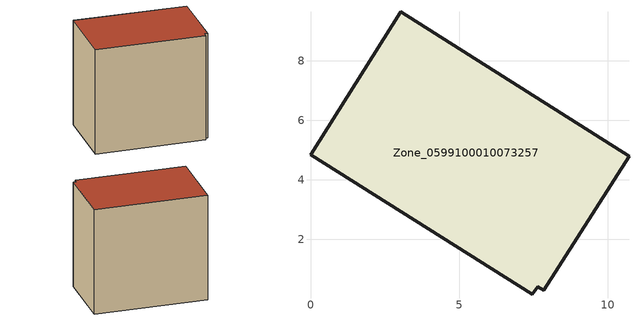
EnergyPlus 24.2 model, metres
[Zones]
Zone_0599100010073257
 floor ground (C_G): 7.85,0.28 7.64,0.4 7.45,0.14 0,4.83 3.04,9.65 10.71,4.79 z1.54
 wall outside (C_F): 10.71,4.79 3.04,9.65 0,4.83 7.45,0.14 7.64,0.4 7.85,0.28 10.71,4.79 z1.54:10.28
 roof outside (C_R): 7.64,0.4 7.85,0.28 10.71,4.79 3.04,9.65 0,4.83 7.45,0.14 z10.28
[BUILDING]
Pand.0599100010073257: North Axis=0; Terrain=City; Loads Convergence Tolerance Value=0.04; Temperature Convergence Tolerance Value=0.4; Solar Distribution=FullExterior; Maximum Number of Warmup Days=25; Minimum Number of Warmup Days=1
[Site:Location]
Rotterdam.The.Hague.AP_ZH_NLD Design_Conditions: Latitude=51.96; Longitude=4.45; Time Zone=1; Elevation=-4.5
[SITE:GROUNDTEMPERATURE:BUILDINGSURFACE]
18, 18, 18, 18, 18, 18, 18, 18, 18, 18, 18, 18
[MATERIAL] Thermal Absorptance=0.9; Solar Absorptance=0.7; Visible Absorptance=0.7
Name | Roughness | Thickness | Conductivity | Density | Specific Heat
G.TC.2006-2014 | MediumSmooth | 0.15 | 0.06 | 540 | 1210
F.TC.2006-2014 | Rough | 0.3 | 0.12 | 1920 | 840
R.TC.2006-2014 | MediumRough | 0.2 | 0.08 | 1500 | 1000
[CONSTRUCTION]
C_G: G.TC.2006-2014
C_F: F.TC.2006-2014
C_R: R.TC.2006-2014
[ZONE]
Zone_0599100010073257: Type=1; Multiplier=1; Ceiling Height=Autocalculate; Volume=Autocalculate; Floor Area=autocalculate; Part of Total Floor Area=Yes
[ZONEINFILTRATION:DESIGNFLOWRATE]
Infil_Zone_0599100010073257: Zone or ZoneList or Space or SpaceList=Zone_0599100010073257; Schedule=AlwaysOn; Design Flow Rate Calculation Method=Flow/Area; Flow Rate per Floor Area=0.0015; Constant Term Coefficient=1; Temperature Term Coefficient=0; Velocity Term Coefficient=0; Velocity Squared Term Coefficient=0
[HVACTEMPLATE:ZONE:IDEALLOADSAIRSYSTEM]
Zone_0599100010073257: Maximum Heating Supply Air Temperature=50; Minimum Cooling Supply Air Temperature=13; Maximum Heating Supply Air Humidity Ratio=0.0156; Minimum Cooling Supply Air Humidity Ratio=0.0077; Heating Limit=NoLimit; Cooling Limit=NoLimit; Dehumidification Control Type=ConstantSensibleHeatRatio; Cooling Sensible Heat Ratio=0.7; Dehumidification Setpoint=60; Humidification Control Type=None; Humidification Setpoint=30; Outdoor Air Method=None; Outdoor Air Flow Rate per Person=0.00944; Outdoor Air Flow Rate per Zone Floor Area=0; Outdoor Air Flow Rate per Zone=0; Demand Controlled Ventilation Type=None; Outdoor Air Economizer Type=NoEconomizer; Heat Recovery Type=None; Sensible Heat Recovery Effectiveness=0.7; Latent Heat Recovery Effectiveness=0.65
[ZONECONTROL:THERMOSTAT]
ThermostatControl_Zone_0599100010073257: Zone or ZoneList=Zone_0599100010073257; Control Type Schedule=DualSetpointControlType; Control 1=Thermostat_Zone_0599100010073257; Temperature Difference Between Cutout And Setpoint=0
[THERMOSTATSETPOINT:DUALSETPOINT]
Thermostat_Zone_0599100010073257: Heating Setpoint Temperature Schedule=HeatingSetpoint_Zone_0599100010073257; Cooling Setpoint Temperature Schedule=CoolingSetpoint_Zone_0599100010073257
[SCHEDULE:COMPACT]
HeatingSetpoint_Zone_0599100010073257: Through: 12/31, For: AllDays, Until: 24:00, 21
CoolingSetpoint_Zone_0599100010073257: Through: 12/31, For: AllDays, Until: 24:00, 24
DualSetpointControlType: Through: 12/31, For: AllDays, Until: 24:00, 4
AlwaysOn: Through: 12/31, For: AllDays, Until: 24:00, 1
